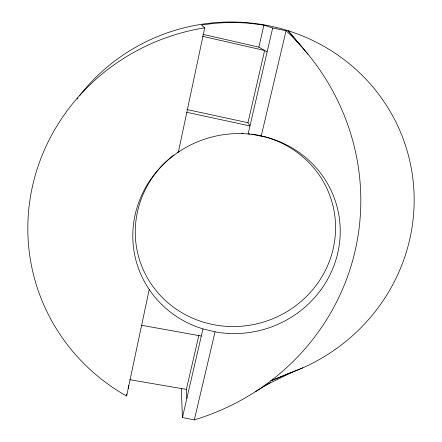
<?xml version="1.0" encoding="UTF-8"?>
<svg xmlns="http://www.w3.org/2000/svg" width="442" height="442" viewBox="0 0 442 442"><rect width="100%" height="100%" fill="white"/><g stroke="black" fill="none" stroke-linecap="round" stroke-linejoin="round"><path stroke-width="0.66" d="M128.213 388.524L128.523 385.33M178.364 152.136L204.718 27.907L202.497 28.205A206.541 198.143 -16.3 0 0 32.371 186.789A206.541 198.143 -16.3 0 0 122.003 393.38L126.633 395.971L126.832 393.933M126.633 395.971L149.23 289.455M267.139 51.924L258.874 47.123L263.902 25.166L252.117 23.559A190.408 183.839 -16.3 0 0 212.613 23.542L201.53 25.039L204.718 27.907M186.839 398.48L186.38 389.396L198.955 334.925M186.811 112.318L249.99 125.937L247.951 122.71L264.631 50.471L202.491 36.283M263.902 25.166L272.675 28.028L286.062 30.697A243.1 233.354 11.5 0 1 194.314 419.9L182.424 417.552L202.961 328.914M248.117 134.025L272.675 28.028M194.314 419.9L215.072 331.848M261.244 135.976L286.062 30.697M255.216 391.794L270.311 382.617M263.161 386.446L292.228 372.175L270.885 380.789L302.875 367.805M129.749 379.695L186.38 389.396M141.628 325.279L201.309 336.042M186.977 109.539L247.951 122.71M203.082 34.371L258.874 47.123M308.085 54.3L288.09 30.736L301.135 46.145M181.308 388.396L182.424 417.552M79.505 95.781A186.994 180.784 -16.3 0 1 379.12 94.837A186.994 180.784 -16.3 0 1 287.77 373.794M77.079 98.975A186.994 180.784 -16.3 0 1 77.88 97.909M254.421 134.539A100.478 96.362 -16.3 0 1 326.445 268.228A100.478 96.362 -16.3 0 1 173.198 306.963A100.478 96.362 -16.3 0 1 173.966 154.871M177.214 152.462A100.478 96.362 -16.3 0 1 178.325 151.689M241.691 133.246A100.478 96.362 -16.3 0 1 243.039 133.313M248.421 133.733A100.478 96.362 -16.3 0 1 249.758 133.876M251.763 134.136A100.478 96.362 -16.3 0 1 253.758 134.429M179.12 151.595L173.419 155.65A104.052 99.654 -16.3 0 0 147.75 287.289L151.413 292.643A104.052 99.654 -16.3 0 0 197.607 327.135L203.801 329.196L216.547 332.141A104.052 99.654 -16.3 0 0 337.174 255.41A104.052 99.654 -16.3 0 0 266.449 137.191L252.824 134.484L245.874 133.804A104.052 99.654 -16.3 0 0 179.12 151.595"/></g></svg>
